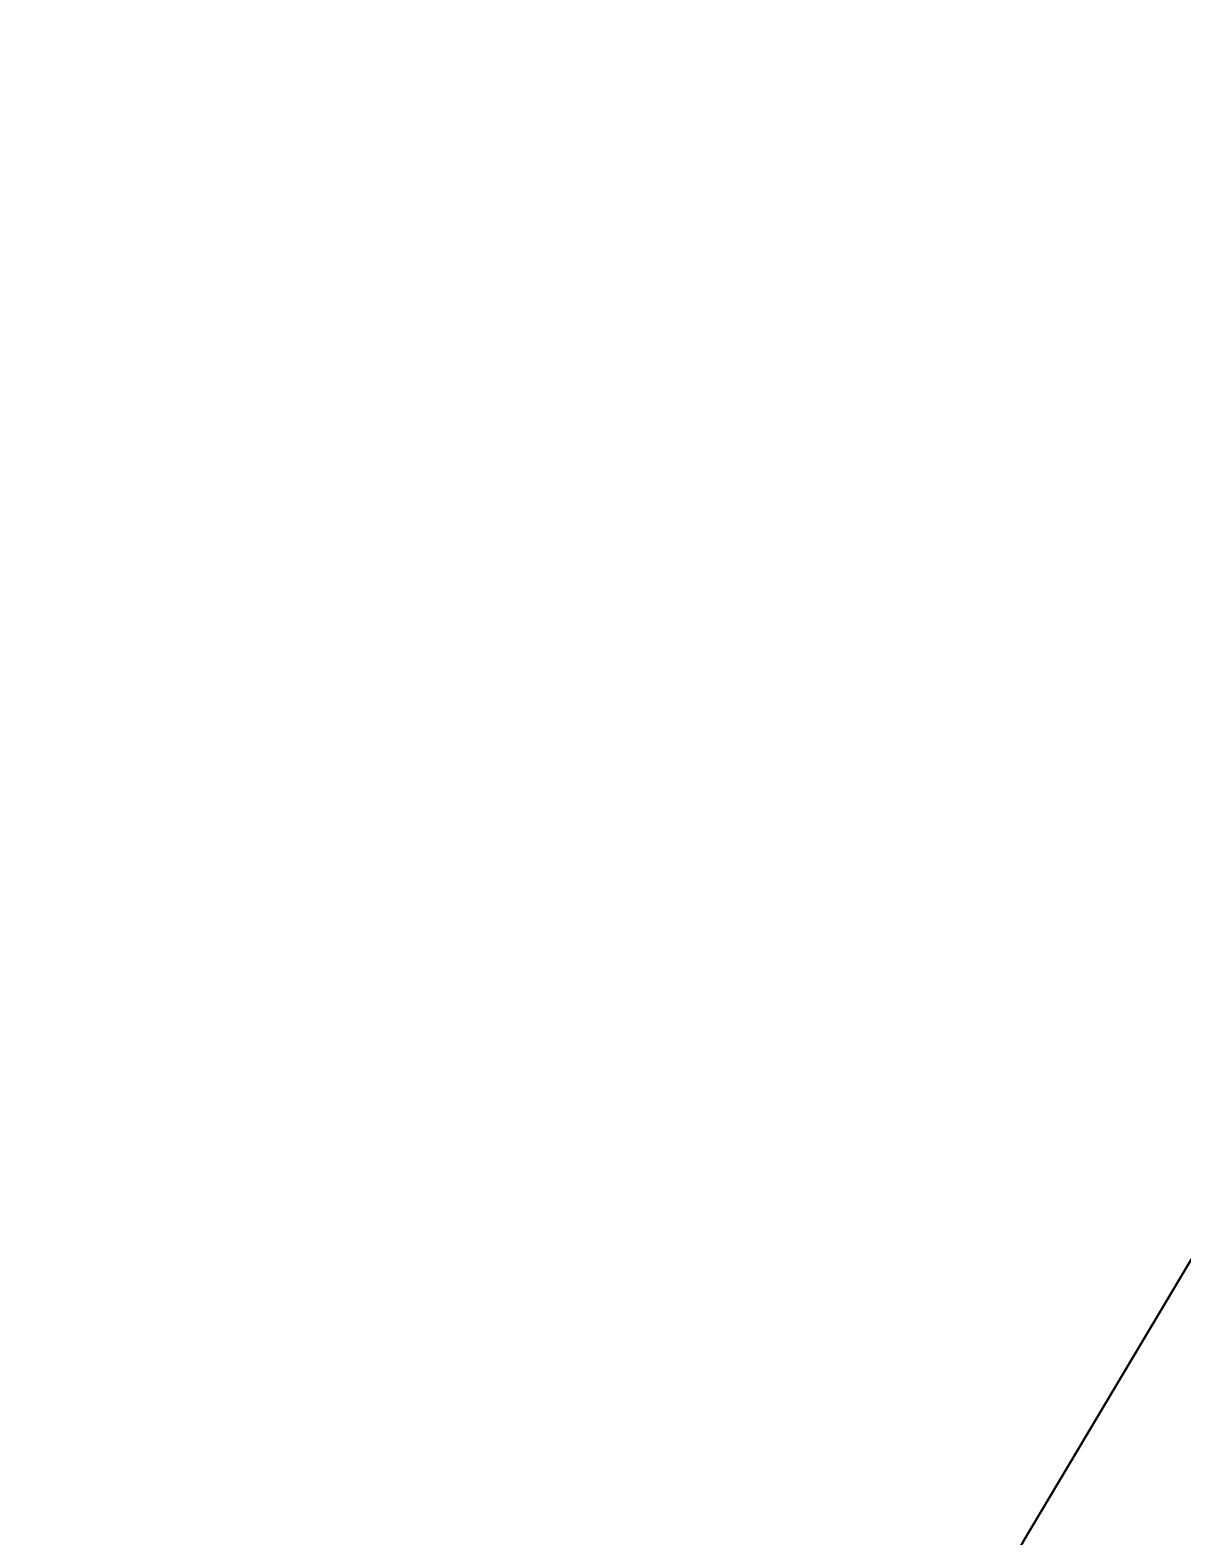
# Model space of a CAD drawing. Header units: millimetres. Extents: x 185000 to 186005, y 127000 to 128000.
# Drawn here: x 185123.4 to 185246.9, y 127338.7 to 127500.2 of the extents above; entities that cross this region are included whole.
import ezdxf

# ---------------------------------------------------------------- set-up
doc = ezdxf.new("R2010")
doc.units = ezdxf.units.MM
doc.layers.add('G_120', color=4, linetype='CONTINUOUS')
doc.styles.get("Standard").update_dxf_attribs({"font": 'romans.shx', "width": 0.85})
doc.linetypes.add('G_TYPB_AP', pattern='A,5,-0.3,["o",Standard,S=1.5,R=0,X=0,Y=-0.5],-1.65', length=6.95)

msp = doc.modelspace()

# ---------------------------------------------------------------- linework, layer by layer
at = {"layer": 'G_120', "linetype": 'G_TYPB_AP', "flags": 128}
msp.add_lwpolyline([(185080.42, 127000, 0.25, 0.25, 0), (185081.56, 127010.06, 0.25, 0.25, 0), (185082.64, 127019.74, 0.25, 0.25, 0), (185085.52, 127035.22, 0.25, 0.25, 0), (185088.29, 127045.19, 0.25, 0.25, 0), (185088.29, 127045.19, 0.25, 0.25, 0), (185095.46, 127068.82, 0.25, 0.25, 0), (185098.3, 127078.41, 0.25, 0.25, 0), (185102.04, 127089.78, 0.25, 0.25, 0), (185102.99, 127092.47, 0.25, 0.25, 0), (185112.58, 127118.32, 0.25, 0.25, 0), (185121.35, 127136.93, 0.25, 0.25, 0), (185125.1, 127146.13, 0.25, 0.25, 0), (185129.28, 127157.76, 0.25, 0.25, 0), (185133.32, 127169.08, 0.25, 0.25, 0), (185138.27, 127180.01, 0.25, 0.25, 0), (185143.82, 127190.79, 0.25, 0.25, 0), (185160.17, 127219.65, 0.25, 0.25, 0), (185163.5, 127224.36, 0.25, 0.25, 0), (185175.11, 127244.46, 0.25, 0.25, 0), (185181.73, 127256.44, 0.25, 0.25, 0), (185201.08, 127288.13, 0.25, 0.25, 0), (185225.01, 127329.72, 0.25, 0.25, 0), (185229.88, 127338.42, 0.25, 0.25, 0), (185260.61, 127390.03, 0.25, 0.25, 0), (185278.63, 127421.26, 0.25, 0.25, 0), (185310.41, 127477.06, 0.25, 0.25, 0), (185329.5, 127508.76, 0.25, 0.25, 0), (185336.7, 127521.05, 0.25, 0.25, 0), (185338.24, 127522.26, 0.25, 0.25, 0)], format="xyseb", dxfattribs=at)

doc.saveas('drawing.dxf')
